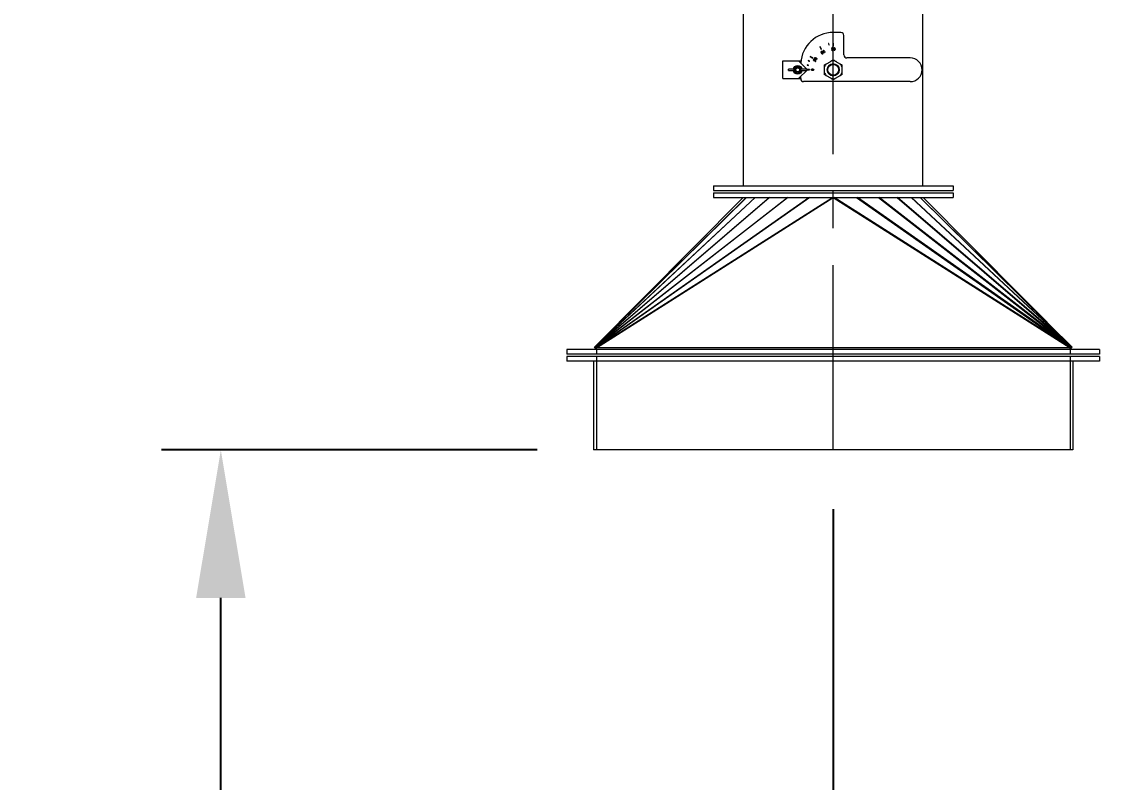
# Model space of a CAD drawing. Header units: inches. Extents: x -350577 to -266477, y -437959 to -377535.
# Drawn here: x -310955 to -309098, y -398862 to -397577 of the extents above; entities that cross this region are included whole.
import ezdxf

# ---------------------------------------------------------------- set-up
doc = ezdxf.new("R2010")
doc.units = ezdxf.units.IN
doc.header["$MEASUREMENT"] = 0
doc.linetypes.add('CENTER', pattern=[2, 1.25, -0.25, 0.25, -0.25])
doc.layers.add('CENTER       (itatec)', color=4, linetype='CENTER', lineweight=9)
doc.layers.add('ORGINAL (itatec)', color=3, linetype='Continuous', lineweight=9)
doc.styles.add('Geniso', font='geniso.shx', dxfattribs={"oblique": 15})
doc.dimstyles.new('scale 1b100', dxfattribs={"dimscale": 100, "dimtxt": 3, "dimasz": 2.5, "dimexe": 1, "dimexo": 1, "dimgap": 1, "dimtad": 1, "dimdec": 0, "dimzin": 0, "dimdsep": 46, "dimtxsty": 'Geniso', "dimcen": 0, "dimclrd": 1, "dimclre": 1, "dimclrt": 7, "dimadec": 0, "dimazin": 0, "dimtfac": 1, "dimtdec": 0, "dimtmove": 0, "dimatfit": 3, "dimfxl": 0.75, "dimtolj": 1, "dimtzin": 0, "dimarcsym": 0})

# ---------------------------------------------------------------- blocks, each defined once
blk = doc.blocks.new('*D11')
at = {"layer": 'Defpoints', "color": 0, "transparency": 16777216}
for p in [(-309584.5, -398300.3), (-312279.5, -400430.8), (-309584.5, -401691.2)]:
    blk.add_point(p, dxfattribs=at)
at = {"layer": 'ORGINAL (itatec)', "color": 1, "lineweight": -2, "transparency": 16777216}
for p, q in [((-309584.5, -398400.3), (-309584.5, -401791.2)), ((-312279.5, -400530.8), (-312279.5, -401791.2)), ((-312029.5, -401691.2), (-309834.5, -401691.2))]:
    blk.add_line(p, q, dxfattribs=at)
at = {"layer": 'ORGINAL (itatec)', "color": 1, "transparency": 16777216}
for points in [[(-312029.5, -401649.5), (-312029.5, -401732.9), (-312279.5, -401691.2)], [(-309834.5, -401649.5), (-309834.5, -401732.9), (-309584.5, -401691.2)]]:
    blk.add_solid(points, dxfattribs=at)
at = {"layer": 'ORGINAL (itatec)', "color": 7, "transparency": 16777216, "insert": (-310932, -401441.2), "char_height": 300, "attachment_point": 5, "style": 'Geniso'}
blk.add_mtext('\\A1;2695', dxfattribs=at)
blk = doc.blocks.new('*D12')
at = {"layer": 'Defpoints', "color": 0, "transparency": 16777216}
for p in [(-304979.7, -397738.8), (-309584.5, -398300.3), (-304979.7, -401691.2)]:
    blk.add_point(p, dxfattribs=at)
at = {"layer": 'ORGINAL (itatec)', "color": 1, "lineweight": -2, "transparency": 16777216}
for p, q in [((-304979.7, -397838.8), (-304979.7, -401791.2)), ((-309584.5, -398400.3), (-309584.5, -401791.2)), ((-309334.5, -401691.2), (-305229.7, -401691.2))]:
    blk.add_line(p, q, dxfattribs=at)
at = {"layer": 'ORGINAL (itatec)', "color": 1, "transparency": 16777216}
for points in [[(-309334.5, -401649.5), (-309334.5, -401732.9), (-309584.5, -401691.2)], [(-305229.7, -401649.5), (-305229.7, -401732.9), (-304979.7, -401691.2)]]:
    blk.add_solid(points, dxfattribs=at)
at = {"layer": 'ORGINAL (itatec)', "color": 7, "transparency": 16777216, "insert": (-307282.1, -401441.2), "char_height": 300, "attachment_point": 5, "style": 'Geniso'}
blk.add_mtext('\\A1;4605', dxfattribs=at)
blk = doc.blocks.new('*D15')
at = {"layer": 'Defpoints', "color": 0, "transparency": 16777216}
for p in [(-310619, -398300.3), (-309984.5, -398300.3), (-311874.5, -400430.8)]:
    blk.add_point(p, dxfattribs=at)
at = {"layer": 'ORGINAL (itatec)', "color": 1, "lineweight": -2, "transparency": 16777216}
for p, q in [((-310084.5, -398300.3), (-310719, -398300.3)), ((-310619, -400180.8), (-310619, -398550.3)), ((-311774.5, -400430.8), (-310519, -400430.8))]:
    blk.add_line(p, q, dxfattribs=at)
at = {"layer": 'ORGINAL (itatec)', "color": 1, "transparency": 16777216}
for points in [[(-310660.7, -398550.3), (-310577.3, -398550.3), (-310619, -398300.3)], [(-310660.7, -400180.8), (-310577.3, -400180.8), (-310619, -400430.8)]]:
    blk.add_solid(points, dxfattribs=at)
at = {"layer": 'ORGINAL (itatec)', "color": 7, "transparency": 16777216, "insert": (-310869, -399365.5), "char_height": 300, "attachment_point": 5, "rotation": 90, "style": 'Geniso'}
blk.add_mtext('\\A1;2131', dxfattribs=at)
blk = doc.blocks.new('*D16')
at = {"layer": 'Defpoints', "color": 0, "transparency": 16777216}
for p in [(-306978.1, -397738.8), (-305479.7, -397738.8), (-309179.5, -398300.3)]:
    blk.add_point(p, dxfattribs=at)
at = {"layer": 'ORGINAL (itatec)', "color": 1, "lineweight": -2, "transparency": 16777216}
for p, q in [((-306978.1, -397488.8), (-306978.1, -396428.9)), ((-305579.7, -397738.8), (-307078.1, -397738.8)), ((-306978.1, -398300.3), (-306978.1, -397738.8)), ((-309079.5, -398300.3), (-306878.1, -398300.3)), ((-306978.1, -398550.3), (-306978.1, -398800.3))]:
    blk.add_line(p, q, dxfattribs=at)
at = {"layer": 'ORGINAL (itatec)', "color": 1, "transparency": 16777216}
for points in [[(-307019.8, -397488.8), (-306936.4, -397488.8), (-306978.1, -397738.8)], [(-307019.8, -398550.3), (-306936.4, -398550.3), (-306978.1, -398300.3)]]:
    blk.add_solid(points, dxfattribs=at)
at = {"layer": 'ORGINAL (itatec)', "color": 7, "transparency": 16777216, "insert": (-307228.1, -396833.9), "char_height": 300, "attachment_point": 5, "rotation": 90, "style": 'Geniso'}
blk.add_mtext('\\A1;562', dxfattribs=at)

msp = doc.modelspace()

# ---------------------------------------------------------------- linework, layer by layer
at = {"layer": 'CENTER       (itatec)', "ltscale": 250}
msp.add_lwpolyline([(-309584.5, -398300.3), (-309584.5, -396772.1, 0.037829), (-309592.3, -396668.7), (-310522.8, -389653.3, -0.017952), (-310531.6, -389561.5), (-310531.6, -389561.5), (-310521.8, -386667.8)], format="xyb", dxfattribs=at)
at = {"layer": 'ORGINAL (itatec)', "extrusion": (0, 1, 0)}
for p, q in [((-309736, -397853.8), (-309736, -397461.8)), ((-309433, -397853.8), (-309433, -397461.8)), ((-309571.5, -397594.8), (-309584.5, -397594.8)), ((-309566.5, -397632.8), (-309566.5, -397599.8)), ((-309606.8, -397618.7), (-309607.2, -397619)), ((-309607.2, -397619), (-309604.7, -397623.3)), ((-309604.3, -397623), (-309606.8, -397618.7)), ((-309592, -397613.4), (-309592.5, -397613.5)), ((-309592.5, -397613.5), (-309592.1, -397616)), ((-309592.1, -397616), (-309591.6, -397615.9)), ((-309591.6, -397615.9), (-309592, -397613.4)), ((-309584.9, -397623.6), (-309584.9, -397621.9)), ((-309584.7, -397612.8), (-309584.7, -397617.8)), ((-309584.2, -397612.8), (-309584.7, -397612.8)), ((-309584.7, -397617.8), (-309584.2, -397617.8)), ((-309584.2, -397617.8), (-309584.2, -397612.8)), ((-309623.3, -397635.1), (-309623.6, -397635.5)), ((-309623.6, -397635.5), (-309619.2, -397638)), ((-309619, -397637.6), (-309623.3, -397635.1)), ((-309619.2, -397638), (-309619, -397637.6)), ((-309605, -397628.8), (-309604.1, -397630.3)), ((-309604.7, -397623.3), (-309604.3, -397623)), ((-309604.3, -397629), (-309604.6, -397628.6)), ((-309603.6, -397627.2), (-309603.8, -397626.7)), ((-309586.9, -397624.3), (-309586.9, -397624.8)), ((-309585.3, -397623.1), (-309585.3, -397623.6)), ((-309454.5, -397637.8), (-309561.5, -397637.8)), ((-309669.5, -397642.8), (-309643, -397642.8)), ((-309669.5, -397672.8), (-309669.5, -397642.8)), ((-309628, -397657.8), (-309643, -397642.8)), ((-309643, -397642.8), (-309639, -397642.8)), ((-309643, -397672.8), (-309628, -397657.8)), ((-309628.7, -397649.7), (-309628.8, -397650.2)), ((-309628.8, -397650.2), (-309626.4, -397650.7)), ((-309626.3, -397650.2), (-309628.7, -397649.7)), ((-309624.5, -397657.5), (-309628.2, -397657.5)), ((-309628.2, -397658), (-309624.5, -397658)), ((-309626.7, -397642.2), (-309626.8, -397642.6)), ((-309626.8, -397642.6), (-309624.5, -397643.5)), ((-309624.3, -397643), (-309626.7, -397642.2)), ((-309626.4, -397650.7), (-309626.3, -397650.2)), ((-309624.5, -397643.5), (-309624.3, -397643)), ((-309624.5, -397658), (-309624.5, -397657.5)), ((-309617.9, -397640.6), (-309618.5, -397641.7)), ((-309618.5, -397641.7), (-309618.1, -397641.9)), ((-309618.1, -397641.9), (-309617.5, -397640.8)), ((-309616.4, -397641.2), (-309617.2, -397642.5)), ((-309617.2, -397642.5), (-309616.6, -397642.8)), ((-309616.6, -397642.8), (-309616.2, -397642.1)), ((-309614.4, -397643.2), (-309614.8, -397643.8)), ((-309614.8, -397643.8), (-309614.4, -397644.1)), ((-309614.4, -397644.1), (-309614, -397643.4)), ((-309599, -397649.4), (-309599, -397649.4)), ((-309599, -397649.4), (-309599, -397649.4)), ((-309584.5, -397641.1), (-309584.5, -397641.1)), ((-309584.5, -397641.1), (-309584.5, -397641.1)), ((-309570, -397649.4), (-309570, -397649.4)), ((-309570, -397649.4), (-309570, -397649.4)), ((-309669.5, -397672.8), (-309643, -397672.8)), ((-309643, -397672.8), (-309639.5, -397672.8)), ((-309639.5, -397672.8), (-309639.5, -397669.3)), ((-309599, -397666.2), (-309599, -397666.2)), ((-309599, -397666.2), (-309599, -397666.2)), ((-309584.5, -397674.5), (-309584.5, -397674.5)), ((-309584.5, -397674.5), (-309584.5, -397674.5)), ((-309570, -397666.2), (-309570, -397666.2)), ((-309570, -397666.2), (-309570, -397666.2)), ((-309454.5, -397677.8), (-309634.5, -397677.8)), ((-309787, -397853.8), (-309584.5, -397853.8)), ((-309787, -397853.8), (-309787, -397861.8)), ((-309787, -397861.8), (-309584.5, -397861.8)), ((-309584.5, -397853.8), (-309382, -397853.8)), ((-309584.5, -397861.8), (-309382, -397861.8)), ((-309382, -397853.8), (-309382, -397861.8)), ((-309736.4, -397873.8), (-309987.7, -398126.5)), ((-309987.7, -398126.5), (-309731.4, -397873.8)), ((-309987.2, -398126.3), (-309716.5, -397873.8)), ((-309731.2, -397873.8), (-309987.2, -398126.3)), ((-309716.1, -397873.8), (-309986.8, -398126.2)), ((-309986.8, -398126.2), (-309692.8, -397873.8)), ((-309986.3, -398126.3), (-309661.9, -397873.8)), ((-309692.2, -397873.8), (-309986.3, -398126.3)), ((-309661, -397873.8), (-309985.7, -398126.6)), ((-309985.7, -398126.6), (-309625.6, -397873.8)), ((-309985, -398127.2), (-309585.8, -397873.8)), ((-309623.9, -397873.8), (-309985, -398127.2)), ((-309984.5, -398127.7), (-309584.5, -397873.8)), ((-309787, -397865.8), (-309584.5, -397865.8)), ((-309787, -397865.8), (-309787, -397873.8)), ((-309787, -397873.8), (-309584.5, -397873.8)), ((-309584.8, -397874), (-309584.9, -397873.8)), ((-309584.5, -397865.8), (-309382, -397865.8)), ((-309584.5, -397873.8), (-309382, -397873.8)), ((-309584.5, -397873.8), (-309184.5, -398127.7)), ((-309584.1, -397874), (-309584, -397873.8)), ((-309184, -398127.2), (-309583.1, -397873.8)), ((-309545, -397873.8), (-309184, -398127.2)), ((-309183.2, -398126.6), (-309543.4, -397873.8)), ((-309508, -397873.8), (-309183.2, -398126.6)), ((-309182.6, -398126.3), (-309507.1, -397873.8)), ((-309476.7, -397873.8), (-309182.6, -398126.3)), ((-309182.2, -398126.2), (-309476.1, -397873.8)), ((-309452.8, -397873.8), (-309182.2, -398126.2)), ((-309181.7, -398126.3), (-309452.4, -397873.8)), ((-309437.8, -397873.8), (-309181.7, -398126.3)), ((-309181.2, -398126.5), (-309437.5, -397873.8)), ((-309432.5, -397873.8), (-309181.2, -398126.5)), ((-309382, -397865.8), (-309382, -397873.8)), ((-309975.9, -398114.6), (-309988, -398126.8)), ((-309193.1, -398114.6), (-309180.9, -398126.8)), ((-310034.5, -398130.3), (-310034.5, -398138.3)), ((-309984.5, -398130.3), (-310034.5, -398130.3)), ((-309984.5, -398138.3), (-310034.5, -398138.3)), ((-309984.5, -398130.3), (-309988, -398126.8)), ((-309984.5, -398130.3), (-309987.7, -398126.5)), ((-309984.5, -398130.3), (-309987.2, -398126.3)), ((-309984.5, -398130.3), (-309986.8, -398126.2)), ((-309984.5, -398130.3), (-309986.3, -398126.3)), ((-309984.5, -398130.3), (-309985.7, -398126.6)), ((-309984.5, -398130.3), (-309985, -398127.2)), ((-309984.5, -398130.3), (-309984.5, -398127.7)), ((-309184.5, -398127.7), (-309984.5, -398127.7)), ((-309984.5, -398130.3), (-309984.5, -398138.3)), ((-309184.5, -398130.3), (-309984.5, -398130.3)), ((-309984.5, -398130.3), (-309984.5, -398138.3)), ((-309184.5, -398138.3), (-309984.5, -398138.3)), ((-309184.5, -398130.3), (-309182.2, -398126.2)), ((-309184.5, -398130.3), (-309182.6, -398126.3)), ((-309184.5, -398130.3), (-309181.7, -398126.3)), ((-309184.5, -398130.3), (-309181.2, -398126.5)), ((-309184.5, -398130.3), (-309183.2, -398126.6)), ((-309184.5, -398130.3), (-309180.9, -398126.8)), ((-309184.5, -398130.3), (-309184, -398127.2)), ((-309184.5, -398130.3), (-309184.5, -398127.7)), ((-309184.5, -398130.3), (-309184.5, -398138.3)), ((-309184.5, -398130.3), (-309184.5, -398138.3)), ((-309134.5, -398130.3), (-309184.5, -398130.3)), ((-309134.5, -398138.3), (-309184.5, -398138.3)), ((-309134.5, -398130.3), (-309134.5, -398138.3)), ((-310034.5, -398142.3), (-310034.5, -398150.3)), ((-309984.5, -398142.3), (-310034.5, -398142.3)), ((-309984.5, -398150.3), (-310034.5, -398150.3)), ((-309989.5, -398150.3), (-309989.5, -398300.3)), ((-309984.5, -398142.3), (-309984.5, -398150.3)), ((-309184.5, -398142.3), (-309984.5, -398142.3)), ((-309984.5, -398142.3), (-309984.5, -398150.3)), ((-309984.5, -398150.3), (-309984.5, -398300.3)), ((-309184.5, -398150.3), (-309984.5, -398150.3)), ((-309184.5, -398142.3), (-309184.5, -398150.3)), ((-309184.5, -398142.3), (-309184.5, -398150.3)), ((-309134.5, -398142.3), (-309184.5, -398142.3)), ((-309184.5, -398150.3), (-309184.5, -398300.3)), ((-309134.5, -398150.3), (-309184.5, -398150.3)), ((-309179.5, -398150.3), (-309179.5, -398300.3)), ((-309134.5, -398142.3), (-309134.5, -398150.3)), ((-309984.5, -398300.3), (-309989.5, -398300.3)), ((-309184.5, -398300.3), (-309984.5, -398300.3)), ((-309179.5, -398300.3), (-309184.5, -398300.3))]:
    msp.add_line(p, q, dxfattribs=at)
at = {"layer": 'ORGINAL (itatec)', "extrusion": (0, 0, -1)}
for centre, radius in [((309644.5, -397657.8), 5), ((309584.5, -397657.8), 10)]:
    msp.add_circle(centre, radius, dxfattribs=at)
at = {"layer": 'ORGINAL (itatec)'}
for centre, radius in [((-309644.5, -397657.8), 4), ((-309644.5, -397657.8), 3.23), ((-309584.5, -397657.8), 10), ((-309584.5, -397657.8), 9.21)]:
    msp.add_circle(centre, radius, dxfattribs=at)
for centre, radius, start, end in [((-309584.5, -397649.8), 55, 90, 176.4898), ((-309571.5, -397599.8), 5, 0, 90), ((-309586, -397621.8), 1.44, 96.6848, 184.7313), ((-309585.9, -397622), 1.45, 175.6493, 262.9346), ((-309586.3, -397621.8), 1.44, 355.3376, 83.2463), ((-309617, -397641.1), 1.05, 353.5565, 150), ((-309603.8, -397628), 1.44, 126.8789, 214.5372), ((-309604.1, -397627.8), 1.13, 75.4575, 119.1804), ((-309603.2, -397629.3), 1.13, 120.8204, 164.5418), ((-309602.8, -397629.7), 1.44, 205.3376, 293.2463), ((-309603.3, -397629.6), 1.45, 25.6493, 112.9346), ((-309603.1, -397629.8), 1.44, 306.6848, 34.7313), ((-309586.1, -397624), 1.13, 225.4575, 269.1804), ((-309586.1, -397622.3), 1.13, 270.8204, 314.5418), ((-309586.3, -397623.7), 1.44, 276.8789, 4.5372), ((-309561.5, -397632.8), 5, 180, 270), ((-309454.5, -397657.8), 20, 270, 90), ((-309644.5, -397657.8), 6.71, 171.4293, 188.5707), ((-309644.5, -397657.8), 5, 168.463, 191.537), ((-309644.5, -397657.8), 5, 348.463, 11.537), ((-309644.5, -397657.8), 6.71, 351.4293, 8.5707), ((-309615.3, -397642.7), 1.54, 330, 113.8818), ((-309584.5, -397657.8), 15.4, 139.2149, 160.7851), ((-309584.5, -397657.8), 15.4, 79.2149, 100.7851), ((-309584.5, -397657.8), 15.4, 19.2149, 40.7851), ((-309634.5, -397672.8), 5, 180, 270), ((-309584.5, -397657.8), 15.4, 199.2149, 220.7851), ((-309584.5, -397657.8), 15.4, 259.2149, 280.7851), ((-309584.5, -397657.8), 15.4, 319.2149, 340.7851)]:
    msp.add_arc(centre, radius, start, end, dxfattribs=at)
at = {"layer": 'ORGINAL (itatec)', "extrusion": (0, 0, -1)}
for centre, radius, start, end in [((309617, -397641.1), 0.56, 30, 186.4435), ((309603.5, -397627.9), 1.22, 330, 23.6296), ((309604, -397627.9), 0.749, 35.7984, 98.9402), ((309604, -397632.8), 5.6, 91.3564, 94.6999), ((309583.7, -397619.7), 5.6, 301.3564, 304.6999), ((309586.1, -397623.9), 0.749, 245.7984, 308.9402), ((309586.6, -397623.6), 1.22, 180, 233.6296), ((309644.5, -397657.8), 15.4, 356.2754, 3.7246), ((309644.5, -397657.8), 7.4, 7.7664, 172.2336), ((309644.5, -397657.8), 7.4, 187.7664, 352.2336), ((309644.5, -397657.8), 6.5, 8.8499, 171.1501), ((309644.5, -397657.8), 6.5, 188.8499, 351.1501), ((309644.5, -397657.8), 15.4, 176.2754, 183.7246), ((309615.3, -397642.7), 1.06, 30, 213.004), ((309584.5, -397657.8), 16.7, 29.9985, 30.0015), ((309584.5, -397657.8), 16.7, 89.9985, 90.0015), ((309584.5, -397657.8), 16.7, 149.9985, 150.0015), ((309584.5, -397657.8), 16.7, 329.9985, 330.0015), ((309584.5, -397657.8), 16.7, 269.9985, 270.0015), ((309584.5, -397657.8), 16.7, 209.9985, 210.0015)]:
    msp.add_arc(centre, radius, start, end, dxfattribs=at)
at = {"layer": 'ORGINAL (itatec)'}
for centre, major_axis, start_param, end_param in [((-309582.5, -397622.7), (0, -2.4), -3.141592653589793, 3.141592653589794), ((-309614.1, -397638.9), (2.08, -1.2), -3.141592653589923, 3.141592653589663), ((-309600.4, -397627.1), (-1.2, 2.08), -3.141592653590002, 3.141592653589584), ((-309619.4, -397657.7), (2.4, 0), -3.141592653589793, 3.141592653589793)]:
    msp.add_ellipse(centre, major_axis=major_axis, ratio=0.521335, start_param=start_param, end_param=end_param, dxfattribs=at)
for points, knots in [([(-309586.1, -397620.8), (-309586.1, -397620.8), (-309586.1, -397620.8), (-309585.9, -397620.8), (-309585.8, -397620.9), (-309585.6, -397621.1), (-309585.5, -397621.2), (-309585.4, -397621.6), (-309585.3, -397621.8), (-309585.4, -397622.2), (-309585.4, -397622.4), (-309585.6, -397622.7), (-309585.7, -397622.8), (-309585.9, -397622.9), (-309586, -397622.9), (-309586.3, -397622.9), (-309586.4, -397622.9), (-309586.6, -397622.7), (-309586.7, -397622.6), (-309586.9, -397622.2), (-309586.9, -397622), (-309586.9, -397621.7), (-309586.8, -397621.5), (-309586.7, -397621.1), (-309586.6, -397621), (-309586.3, -397620.9), (-309586.2, -397620.8), (-309586.1, -397620.8)], [-6.283185, -6.283185, -6.283185, -6.283185, -6.173615, -6.173615, -5.659147, -5.659147, -5.14468, -5.14468, -4.630212, -4.630212, -4.115744, -4.115744, -3.601276, -3.601276, -3.086808, -3.086808, -2.57234, -2.57234, -2.057872, -2.057872, -1.543404, -1.543404, -1.028936, -1.028936, -0.514468, -0.514468, 0, 0, 0, 0]), ([(-309582.5, -397620.8), (-309582.5, -397620.8), (-309582.5, -397620.8), (-309582.4, -397620.8), (-309582.4, -397620.9), (-309582.3, -397621), (-309582.2, -397621.1), (-309582, -397621.4), (-309581.9, -397621.6), (-309581.8, -397622.2), (-309581.8, -397622.6), (-309581.8, -397623.4), (-309581.9, -397623.8), (-309582.1, -397624.2), (-309582.1, -397624.3), (-309582.2, -397624.5), (-309582.3, -397624.5), (-309582.4, -397624.6), (-309582.4, -397624.6), (-309582.5, -397624.7), (-309582.5, -397624.7), (-309582.6, -397624.6), (-309582.6, -397624.6), (-309582.7, -397624.5), (-309582.8, -397624.5), (-309583, -397624.2), (-309583.1, -397624), (-309583.3, -397623.4), (-309583.3, -397623.1), (-309583.3, -397622.4), (-309583.3, -397622.1), (-309583.1, -397621.5), (-309583, -397621.3), (-309582.8, -397621), (-309582.8, -397621), (-309582.7, -397620.9), (-309582.7, -397620.9), (-309582.6, -397620.8), (-309582.6, -397620.8), (-309582.5, -397620.8)], [-6.283185, -6.283185, -6.283185, -6.283185, -6.110381, -6.110381, -5.852597, -5.852597, -5.531628, -5.531628, -5.1248, -5.1248, -4.584711, -4.584711, -4.044623, -4.044623, -3.801608, -3.801608, -3.558592, -3.558592, -3.315577, -3.315577, -3.072562, -3.072562, -2.781788, -2.781788, -2.491015, -2.491015, -2.034928, -2.034928, -1.578841, -1.578841, -1.122754, -1.122754, -0.666667, -0.666667, -0.444445, -0.444445, -0.222222, -0.222222, 0, 0, 0, 0]), ([(-309615.8, -397637.9), (-309615.8, -397637.9), (-309615.8, -397637.9), (-309615.7, -397637.8), (-309615.7, -397637.8), (-309615.5, -397637.8), (-309615.4, -397637.7), (-309615.1, -397637.7), (-309614.8, -397637.8), (-309614.2, -397638), (-309613.9, -397638.1), (-309613.2, -397638.6), (-309612.9, -397638.8), (-309612.7, -397639.2), (-309612.6, -397639.3), (-309612.5, -397639.5), (-309612.5, -397639.6), (-309612.5, -397639.7), (-309612.5, -397639.7), (-309612.5, -397639.8), (-309612.5, -397639.8), (-309612.5, -397639.9), (-309612.6, -397639.9), (-309612.7, -397640), (-309612.8, -397640), (-309613.1, -397640), (-309613.4, -397640), (-309613.9, -397639.8), (-309614.2, -397639.7), (-309614.8, -397639.4), (-309615.1, -397639.2), (-309615.5, -397638.8), (-309615.6, -397638.6), (-309615.8, -397638.3), (-309615.8, -397638.2), (-309615.8, -397638.1), (-309615.8, -397638), (-309615.8, -397638), (-309615.8, -397637.9), (-309615.8, -397637.9)], [-6.283185, -6.283185, -6.283185, -6.283185, -6.110381, -6.110381, -5.852597, -5.852597, -5.531628, -5.531628, -5.1248, -5.1248, -4.584711, -4.584711, -4.044623, -4.044623, -3.801608, -3.801608, -3.558592, -3.558592, -3.315577, -3.315577, -3.072562, -3.072562, -2.781788, -2.781788, -2.491015, -2.491015, -2.034928, -2.034928, -1.578841, -1.578841, -1.122754, -1.122754, -0.666667, -0.666667, -0.444445, -0.444445, -0.222222, -0.222222, 0, 0, 0, 0]), ([(-309602.5, -397630.6), (-309602.5, -397630.6), (-309602.6, -397630.6), (-309602.7, -397630.6), (-309602.8, -397630.7), (-309603.1, -397630.6), (-309603.3, -397630.5), (-309603.6, -397630.3), (-309603.7, -397630.1), (-309603.9, -397629.8), (-309603.9, -397629.6), (-309603.9, -397629.2), (-309603.9, -397629.1), (-309603.7, -397628.9), (-309603.6, -397628.8), (-309603.4, -397628.7), (-309603.3, -397628.7), (-309603, -397628.7), (-309602.9, -397628.8), (-309602.6, -397629), (-309602.5, -397629.1), (-309602.3, -397629.5), (-309602.2, -397629.7), (-309602.2, -397630), (-309602.2, -397630.2), (-309602.3, -397630.4), (-309602.4, -397630.5), (-309602.5, -397630.6)], [-6.283185, -6.283185, -6.283185, -6.283185, -6.173615, -6.173615, -5.659147, -5.659147, -5.14468, -5.14468, -4.630212, -4.630212, -4.115744, -4.115744, -3.601276, -3.601276, -3.086808, -3.086808, -2.57234, -2.57234, -2.057872, -2.057872, -1.543404, -1.543404, -1.028936, -1.028936, -0.514468, -0.514468, 0, 0, 0, 0]), ([(-309599.4, -397628.8), (-309599.4, -397628.8), (-309599.5, -397628.8), (-309599.5, -397628.8), (-309599.6, -397628.8), (-309599.7, -397628.8), (-309599.8, -397628.7), (-309600.1, -397628.6), (-309600.3, -397628.5), (-309600.7, -397628), (-309600.9, -397627.8), (-309601.2, -397627.2), (-309601.3, -397626.9), (-309601.5, -397626.3), (-309601.5, -397626.1), (-309601.5, -397625.8), (-309601.5, -397625.7), (-309601.4, -397625.5), (-309601.4, -397625.5), (-309601.3, -397625.5), (-309601.3, -397625.5), (-309601.2, -397625.4), (-309601.2, -397625.4), (-309601.1, -397625.5), (-309601, -397625.5), (-309600.8, -397625.6), (-309600.7, -397625.6), (-309600.3, -397625.9), (-309600.1, -397626.2), (-309599.6, -397626.8), (-309599.5, -397627.2), (-309599.3, -397627.8), (-309599.3, -397628), (-309599.2, -397628.4), (-309599.3, -397628.5), (-309599.3, -397628.7), (-309599.4, -397628.7), (-309599.4, -397628.8), (-309599.4, -397628.8), (-309599.4, -397628.8)], [0, 0, 0, 0, 0.222222, 0.222222, 0.444445, 0.444445, 0.666667, 0.666667, 1.122754, 1.122754, 1.578841, 1.578841, 2.034928, 2.034928, 2.491015, 2.491015, 2.781788, 2.781788, 3.072562, 3.072562, 3.315577, 3.315577, 3.558592, 3.558592, 3.801608, 3.801608, 4.044623, 4.044623, 4.584711, 4.584711, 5.1248, 5.1248, 5.531628, 5.531628, 5.852597, 5.852597, 6.110381, 6.110381, 6.283185, 6.283185, 6.283185, 6.283185]), ([(-309651.1, -397656.8), (-309651.2, -397656.8), (-309651.2, -397656.8), (-309651.5, -397656.8), (-309651.7, -397656.8), (-309652.1, -397656.8), (-309652.3, -397656.8), (-309652.8, -397656.8), (-309653.1, -397656.8), (-309653.7, -397656.8), (-309654, -397656.8), (-309654.6, -397656.8), (-309654.9, -397656.8), (-309655.5, -397656.8), (-309655.8, -397656.8), (-309656.4, -397656.8), (-309656.7, -397656.8), (-309657.2, -397656.8), (-309657.5, -397656.8), (-309658, -397656.8), (-309658.3, -397656.8), (-309658.7, -397656.8), (-309658.9, -397656.8), (-309659.2, -397656.8), (-309659.4, -397656.8), (-309659.6, -397656.8), (-309659.7, -397656.8), (-309659.8, -397656.8), (-309659.9, -397656.8), (-309659.9, -397656.8)], [-11.506271, -11.506271, -11.506271, -11.506271, -11.25178, -11.25178, -10.386265, -10.386265, -9.517507, -9.517507, -8.648749, -8.648749, -7.780279, -7.780279, -6.911808, -6.911808, -6.04493, -6.04493, -5.178053, -5.178053, -4.313667, -4.313667, -3.449282, -3.449282, -2.586495, -2.586495, -1.723708, -1.723708, -0.861854, -0.861854, 0, 0, 0, 0]), ([(-309659.9, -397658.8), (-309659.9, -397658.8), (-309659.8, -397658.8), (-309659.7, -397658.8), (-309659.6, -397658.8), (-309659.4, -397658.8), (-309659.2, -397658.8), (-309658.9, -397658.8), (-309658.7, -397658.8), (-309658.3, -397658.8), (-309658, -397658.8), (-309657.5, -397658.8), (-309657.2, -397658.8), (-309656.7, -397658.8), (-309656.4, -397658.8), (-309655.8, -397658.8), (-309655.5, -397658.8), (-309654.9, -397658.8), (-309654.6, -397658.8), (-309654, -397658.8), (-309653.7, -397658.8), (-309653.1, -397658.8), (-309652.8, -397658.8), (-309652.3, -397658.8), (-309652.1, -397658.8), (-309651.7, -397658.8), (-309651.5, -397658.8), (-309651.2, -397658.8), (-309651.2, -397658.8), (-309651.1, -397658.8)], [0, 0, 0, 0, 0.861854, 0.861854, 1.723708, 1.723708, 2.586495, 2.586495, 3.449282, 3.449282, 4.313667, 4.313667, 5.178053, 5.178053, 6.04493, 6.04493, 6.911808, 6.911808, 7.780279, 7.780279, 8.648749, 8.648749, 9.517507, 9.517507, 10.386265, 10.386265, 11.25178, 11.25178, 11.506271, 11.506271, 11.506271, 11.506271]), ([(-309629.1, -397656.8), (-309629.1, -397656.8), (-309629.2, -397656.8), (-309629.3, -397656.8), (-309629.4, -397656.8), (-309629.6, -397656.8), (-309629.7, -397656.8), (-309630.1, -397656.8), (-309630.3, -397656.8), (-309630.7, -397656.8), (-309630.9, -397656.8), (-309631.5, -397656.8), (-309631.7, -397656.8), (-309632.3, -397656.8), (-309632.6, -397656.8), (-309633.2, -397656.8), (-309633.5, -397656.8), (-309634.1, -397656.8), (-309634.4, -397656.8), (-309635, -397656.8), (-309635.3, -397656.8), (-309635.9, -397656.8), (-309636.2, -397656.8), (-309636.7, -397656.8), (-309636.9, -397656.8), (-309637.3, -397656.8), (-309637.5, -397656.8), (-309637.8, -397656.8), (-309637.8, -397656.8), (-309637.9, -397656.8)], [0, 0, 0, 0, 0.861854, 0.861854, 1.723708, 1.723708, 2.586495, 2.586495, 3.449282, 3.449282, 4.313667, 4.313667, 5.178053, 5.178053, 6.04493, 6.04493, 6.911808, 6.911808, 7.780279, 7.780279, 8.648749, 8.648749, 9.517507, 9.517507, 10.386265, 10.386265, 11.25178, 11.25178, 11.506271, 11.506271, 11.506271, 11.506271]), ([(-309637.9, -397658.8), (-309637.8, -397658.8), (-309637.8, -397658.8), (-309637.5, -397658.8), (-309637.3, -397658.8), (-309636.9, -397658.8), (-309636.7, -397658.8), (-309636.2, -397658.8), (-309635.9, -397658.8), (-309635.3, -397658.8), (-309635, -397658.8), (-309634.4, -397658.8), (-309634.1, -397658.8), (-309633.5, -397658.8), (-309633.2, -397658.8), (-309632.6, -397658.8), (-309632.3, -397658.8), (-309631.7, -397658.8), (-309631.5, -397658.8), (-309630.9, -397658.8), (-309630.7, -397658.8), (-309630.3, -397658.8), (-309630.1, -397658.8), (-309629.7, -397658.8), (-309629.6, -397658.8), (-309629.4, -397658.8), (-309629.3, -397658.8), (-309629.2, -397658.8), (-309629.1, -397658.8), (-309629.1, -397658.8)], [-11.506271, -11.506271, -11.506271, -11.506271, -11.25178, -11.25178, -10.386265, -10.386265, -9.517507, -9.517507, -8.648749, -8.648749, -7.780279, -7.780279, -6.911808, -6.911808, -6.04493, -6.04493, -5.178053, -5.178053, -4.313667, -4.313667, -3.449282, -3.449282, -2.586495, -2.586495, -1.723708, -1.723708, -0.861854, -0.861854, 0, 0, 0, 0]), ([(-309621.3, -397657.7), (-309621.3, -397657.7), (-309621.3, -397657.7), (-309621.2, -397657.6), (-309621.2, -397657.6), (-309621.1, -397657.5), (-309621, -397657.4), (-309620.7, -397657.2), (-309620.5, -397657.1), (-309619.9, -397657), (-309619.5, -397657), (-309618.7, -397657), (-309618.3, -397657.1), (-309617.9, -397657.3), (-309617.8, -397657.3), (-309617.6, -397657.4), (-309617.6, -397657.5), (-309617.5, -397657.6), (-309617.5, -397657.6), (-309617.4, -397657.7), (-309617.4, -397657.7), (-309617.4, -397657.8), (-309617.5, -397657.8), (-309617.5, -397658), (-309617.6, -397658), (-309617.9, -397658.2), (-309618.1, -397658.3), (-309618.7, -397658.5), (-309619, -397658.5), (-309619.7, -397658.5), (-309620, -397658.5), (-309620.6, -397658.3), (-309620.8, -397658.2), (-309621.1, -397658.1), (-309621.1, -397658), (-309621.2, -397657.9), (-309621.2, -397657.9), (-309621.3, -397657.8), (-309621.3, -397657.8), (-309621.3, -397657.7)], [-6.283185, -6.283185, -6.283185, -6.283185, -6.110381, -6.110381, -5.852597, -5.852597, -5.531628, -5.531628, -5.1248, -5.1248, -4.584711, -4.584711, -4.044623, -4.044623, -3.801608, -3.801608, -3.558592, -3.558592, -3.315577, -3.315577, -3.072562, -3.072562, -2.781788, -2.781788, -2.491015, -2.491015, -2.034928, -2.034928, -1.578841, -1.578841, -1.122754, -1.122754, -0.666667, -0.666667, -0.444445, -0.444445, -0.222222, -0.222222, 0, 0, 0, 0]), ([(-309599, -397649.4), (-309598.6, -397649.2), (-309598.1, -397648.9), (-309597.2, -397648.4), (-309596.6, -397648.1), (-309596.1, -397647.8)], [70.557899, 70.557899, 70.557899, 70.557899, 72.575316, 72.575316, 74.944102, 74.944102, 74.944102, 74.944102]), ([(-309599, -397652.7), (-309599, -397652.1), (-309599, -397651.5), (-309599, -397650.4), (-309599, -397649.9), (-309599, -397649.4)], [6.439672, 6.439672, 6.439672, 6.439672, 8.808459, 8.808459, 10.825875, 10.825875, 10.825875, 10.825875]), ([(-309599, -397662.9), (-309599, -397662.7), (-309599, -397662.6), (-309599, -397661.6), (-309599, -397660.8), (-309599, -397659.3), (-309599, -397658.5), (-309599, -397657.1), (-309599, -397656.3), (-309599, -397654.8), (-309599, -397654), (-309599, -397653), (-309599, -397652.9), (-309599, -397652.7)], [34.251004, 34.251004, 34.251004, 34.251004, 34.81835, 34.81835, 37.754399, 37.754399, 40.690448, 40.690448, 43.626497, 43.626497, 46.562546, 46.562546, 47.129892, 47.129892, 47.129892, 47.129892]), ([(-309596.1, -397647.8), (-309596, -397647.7), (-309595.8, -397647.6), (-309595, -397647.2), (-309594.3, -397646.8), (-309593, -397646), (-309592.3, -397645.6), (-309591.1, -397644.9), (-309590.4, -397644.5), (-309589.1, -397643.7), (-309588.4, -397643.3), (-309587.6, -397642.9), (-309587.5, -397642.8), (-309587.3, -397642.7)], [34.251004, 34.251004, 34.251004, 34.251004, 34.81835, 34.81835, 37.754399, 37.754399, 40.690448, 40.690448, 43.626497, 43.626497, 46.562546, 46.562546, 47.129892, 47.129892, 47.129892, 47.129892]), ([(-309587.3, -397642.7), (-309586.8, -397642.4), (-309586.3, -397642.1), (-309585.3, -397641.5), (-309584.9, -397641.3), (-309584.5, -397641.1)], [6.439672, 6.439672, 6.439672, 6.439672, 8.808459, 8.808459, 10.825875, 10.825875, 10.825875, 10.825875]), ([(-309584.5, -397641.1), (-309584.1, -397641.3), (-309583.6, -397641.5), (-309582.7, -397642.1), (-309582.1, -397642.4), (-309581.6, -397642.7)], [70.557899, 70.557899, 70.557899, 70.557899, 72.575316, 72.575316, 74.944102, 74.944102, 74.944102, 74.944102]), ([(-309581.6, -397642.7), (-309581.5, -397642.8), (-309581.3, -397642.9), (-309580.5, -397643.3), (-309579.8, -397643.7), (-309578.5, -397644.5), (-309577.8, -397644.9), (-309576.6, -397645.6), (-309575.9, -397646), (-309574.6, -397646.8), (-309573.9, -397647.2), (-309573.1, -397647.6), (-309573, -397647.7), (-309572.8, -397647.8)], [34.251004, 34.251004, 34.251004, 34.251004, 34.81835, 34.81835, 37.754399, 37.754399, 40.690448, 40.690448, 43.626497, 43.626497, 46.562546, 46.562546, 47.129892, 47.129892, 47.129892, 47.129892]), ([(-309572.8, -397647.8), (-309572.3, -397648.1), (-309571.8, -397648.4), (-309570.8, -397648.9), (-309570.4, -397649.2), (-309570, -397649.4)], [6.439672, 6.439672, 6.439672, 6.439672, 8.808459, 8.808459, 10.825875, 10.825875, 10.825875, 10.825875]), ([(-309570, -397649.4), (-309570, -397649.9), (-309570, -397650.4), (-309570, -397651.5), (-309570, -397652.1), (-309570, -397652.7)], [70.557899, 70.557899, 70.557899, 70.557899, 72.575316, 72.575316, 74.944102, 74.944102, 74.944102, 74.944102]), ([(-309570, -397652.7), (-309570, -397652.9), (-309570, -397653), (-309570, -397654), (-309570, -397654.8), (-309570, -397656.3), (-309570, -397657.1), (-309570, -397658.5), (-309570, -397659.3), (-309570, -397660.8), (-309570, -397661.6), (-309570, -397662.6), (-309570, -397662.7), (-309570, -397662.9)], [34.251004, 34.251004, 34.251004, 34.251004, 34.81835, 34.81835, 37.754399, 37.754399, 40.690448, 40.690448, 43.626497, 43.626497, 46.562546, 46.562546, 47.129892, 47.129892, 47.129892, 47.129892]), ([(-309599, -397666.2), (-309599, -397665.7), (-309599, -397665.2), (-309599, -397664.1), (-309599, -397663.5), (-309599, -397662.9)], [70.557899, 70.557899, 70.557899, 70.557899, 72.575316, 72.575316, 74.944102, 74.944102, 74.944102, 74.944102]), ([(-309596.1, -397667.8), (-309596.6, -397667.5), (-309597.2, -397667.2), (-309598.1, -397666.7), (-309598.6, -397666.4), (-309599, -397666.2)], [6.439672, 6.439672, 6.439672, 6.439672, 8.808459, 8.808459, 10.825875, 10.825875, 10.825875, 10.825875]), ([(-309587.3, -397672.9), (-309587.5, -397672.8), (-309587.6, -397672.7), (-309588.4, -397672.3), (-309589.1, -397671.9), (-309590.4, -397671.1), (-309591.1, -397670.7), (-309592.3, -397670), (-309593, -397669.6), (-309594.3, -397668.8), (-309595, -397668.4), (-309595.8, -397668), (-309596, -397667.9), (-309596.1, -397667.8)], [34.251004, 34.251004, 34.251004, 34.251004, 34.81835, 34.81835, 37.754399, 37.754399, 40.690448, 40.690448, 43.626497, 43.626497, 46.562546, 46.562546, 47.129892, 47.129892, 47.129892, 47.129892]), ([(-309584.5, -397674.5), (-309584.9, -397674.3), (-309585.3, -397674.1), (-309586.3, -397673.5), (-309586.8, -397673.2), (-309587.3, -397672.9)], [70.557899, 70.557899, 70.557899, 70.557899, 72.575316, 72.575316, 74.944102, 74.944102, 74.944102, 74.944102]), ([(-309581.6, -397672.9), (-309582.1, -397673.2), (-309582.7, -397673.5), (-309583.6, -397674.1), (-309584.1, -397674.3), (-309584.5, -397674.5)], [6.439672, 6.439672, 6.439672, 6.439672, 8.808459, 8.808459, 10.825875, 10.825875, 10.825875, 10.825875]), ([(-309572.8, -397667.8), (-309573, -397667.9), (-309573.1, -397668), (-309573.9, -397668.4), (-309574.6, -397668.8), (-309575.9, -397669.6), (-309576.6, -397670), (-309577.8, -397670.7), (-309578.5, -397671.1), (-309579.8, -397671.9), (-309580.5, -397672.3), (-309581.3, -397672.7), (-309581.5, -397672.8), (-309581.6, -397672.9)], [34.251004, 34.251004, 34.251004, 34.251004, 34.81835, 34.81835, 37.754399, 37.754399, 40.690448, 40.690448, 43.626497, 43.626497, 46.562546, 46.562546, 47.129892, 47.129892, 47.129892, 47.129892]), ([(-309570, -397666.2), (-309570.4, -397666.4), (-309570.8, -397666.7), (-309571.8, -397667.2), (-309572.3, -397667.5), (-309572.8, -397667.8)], [70.557899, 70.557899, 70.557899, 70.557899, 72.575316, 72.575316, 74.944102, 74.944102, 74.944102, 74.944102]), ([(-309570, -397662.9), (-309570, -397663.5), (-309570, -397664.1), (-309570, -397665.2), (-309570, -397665.7), (-309570, -397666.2)], [6.439672, 6.439672, 6.439672, 6.439672, 8.808459, 8.808459, 10.825875, 10.825875, 10.825875, 10.825875])]:
    msp.add_open_spline(points, degree=3, knots=knots, dxfattribs=at)
for points in [[(-309649.4, -397656.8), (-309650.1, -397656.8), (-309651.1, -397656.8)], [(-309651.1, -397658.8), (-309650.1, -397658.8), (-309649.4, -397658.8)], [(-309637.9, -397656.8), (-309638.9, -397656.8), (-309639.6, -397656.8)], [(-309639.6, -397658.8), (-309638.9, -397658.8), (-309637.9, -397658.8)]]:
    msp.add_rational_spline(points, [1, 1.01117572355, 1], degree=2, dxfattribs=at)

# ---------------------------------------------------------------- dimensions: what is measured, and where the dimension line sits
for base, p1, p2, picture, middle in [((-306978.0858608, -397738.7992313), (-309179.4681803, -398300.2992313), (-305479.6967233, -397738.7992313), '*D16', (-307228.1153883, -396833.8583768)), ((-310618.9962369, -398300.2992313), (-311874.4681855, -400430.7992313), (-309984.4681803, -398300.2992313), '*D15', (-310869.0257645, -399365.5492313))]:
    dim = msp.add_linear_dim(base=base, p1=p1, p2=p2, angle=90, dimstyle='scale 1b100', dxfattribs=at)
    dim.commit()
    dim.dimension.update_dxf_attribs({"geometry": picture, "text_midpoint": middle})
for base, p1, p2, picture, middle in [((-304979.7, -401691.2), (-309584.5, -398300.3), (-304979.7, -397738.8), '*D12', (-307282.1, -401441.2)), ((-309584.5, -401691.2), (-312279.5, -400430.8), (-309584.5, -398300.3), '*D11', (-310932, -401441.2))]:
    dim = msp.add_linear_dim(base=base, p1=p1, p2=p2, dimstyle='scale 1b100', dxfattribs=at)
    dim.commit()
    dim.dimension.update_dxf_attribs({"geometry": picture, "text_midpoint": middle})

doc.saveas('drawing.dxf')
